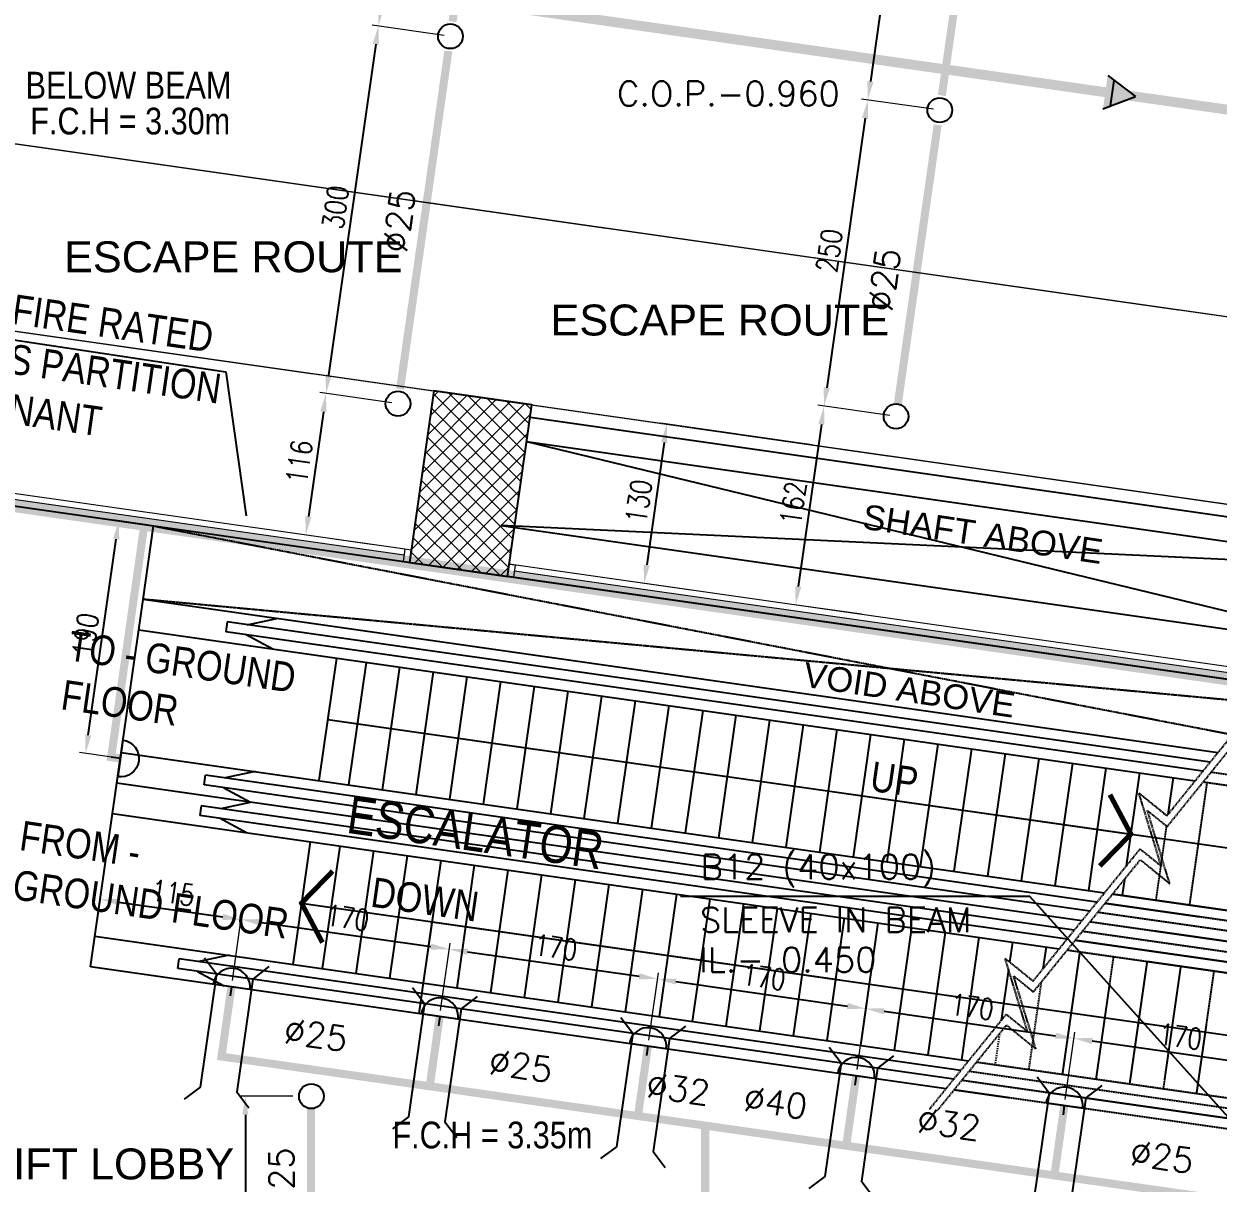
# Model space of a CAD drawing. Header units: inches. Extents: x 1355305 to 1448369, y 326920 to 386626.
# Drawn here: x 1376514 to 1386167, y 356583 to 365953 of the extents above; entities that cross this region are included whole.
import ezdxf
from ezdxf.enums import TextEntityAlignment as Align

# ---------------------------------------------------------------- set-up
doc = ezdxf.new("R2010")
doc.units = ezdxf.units.IN
doc.header["$MEASUREMENT"] = 0
for name, pattern in [('DASHED', [19.05, 12.7, -6.35]), ('DASHED2', [9.525, 6.35, -3.175]), ('HIDDEN', [9.525, 6.35, -3.175]), ('PHANTOM21', [1.25, 0.625, -0.125, 0.125, -0.125, 0.125, -0.125])]:
    doc.linetypes.add(name, pattern=pattern)
for name, color, linetype, lineweight in [('A-DOOR', 10, 'Continuous', 15), ('A-GLASS', 4, 'Continuous', 5), ('A-HATCH CONCRETE', 254, 'Continuous', 5), ('A-LEASING LINE', 7, 'DASHED2', 9), ('escape route', 8, 'HIDDEN', 15)]:
    doc.layers.add(name, color=color, linetype=linetype, lineweight=lineweight)
for name, color, linetype in [('A-TEXT', 3, 'Continuous'), ('DIM2', 222, 'Continuous'), ('DR ARROW', 6, 'Continuous'), ('FFNEW', 252, 'Continuous'), ('FIRE MAIN PIPE', 7, 'Continuous'), ('FP-PIPE', 4, 'Continuous'), ('P-FIRE-HOSE', 8, 'PHANTOM21'), ('P-FIRE-SPR', 6, 'Continuous'), ('P-FIRE-TXT', 181, 'Continuous'), ('S-COL', 210, 'Continuous'), ('SHAFT', 7, 'Continuous'), ('SLEEVE', 2, 'Continuous'), ('SPR..', 3, 'Continuous'), ('stair', 1, 'Continuous'), ('STEEL', 5, 'Continuous'), ('TAXT', 3, 'Continuous'), ('TEXT', 181, 'Continuous')]:
    doc.layers.add(name, color=color, linetype=linetype)
doc.styles.add('ARIAL', font='ARIALN.TTF')
doc.styles.add('MECH', font='romans.shx')
doc.styles.add('ROMANS', font='romans__.ttf', dxfattribs={"width": 0.8})
doc.styles.add('style1', font='arial.ttf')
doc.dimstyles.new('GRAND CINEMA', dxfattribs={"dimtxt": 180, "dimasz": 150, "dimexe": 0.18, "dimexo": 0.06, "dimgap": 100, "dimtad": 1, "dimdec": 0, "dimlfac": 0.1, "dimzin": 1, "dimdsep": 46, "dimtxsty": 'MECH', "dimcen": 0.09, "dimdle": 0.2, "dimclrd": 222, "dimclre": 222, "dimclrt": 3, "dimadec": 0, "dimazin": 0, "dimtfac": 1, "dimtdec": 0, "dimtix": 1, "dimtmove": 2, "dimatfit": 3, "dimfxl": 1, "dimtolj": 1, "dimtzin": 0, "dimlwd": -1, "dimarcsym": 0})

# ---------------------------------------------------------------- blocks, each defined once
blk = doc.blocks.new('SEDRGFE')
at = {"layer": 'A-HATCH CONCRETE'}
h = blk.add_hatch(dxfattribs=at)
h.set_pattern_fill('ANSI37', color=250, scale=750)
h.set_pattern_definition([(45, (1341716.94, 266100.535), (-66.29126, 66.29126), []), (135, (1341716.94, 266100.535), (-66.29126, -66.29126), [])])
h.paths.add_polyline_path([(1359369.5, 696628.7), (1360161.5, 696515.6), (1360359.3, 697901.6), (1359567.3, 698014.6)])
at = {"color": 250, "linetype": 'Continuous', "ltscale": 100}
blk.add_lwpolyline([(1389809.8, 674587.6), (1389809.8, 680290.5), (1389609.8, 680287.6), (1388060.2, 680287.6), (1388060.2, 686287.6), (1384199.6, 686287.6), (1384199.6, 693088.7), (1385203, 692941.6), (1385236.3, 693138.9), (1385780.3, 696950.3), (1386823.1, 704255.8), (1386865.5, 704552.8), (1351200.3, 709613.1), (1350433.7, 697904.1), (1372210.6, 694796), (1372208.8, 688237.4), (1371310.5, 688237.4), (1371310.5, 688037.6), (1371310.5, 684787.6), (1363260.4, 684787.6), (1363260.4, 684587.6), (1363260.4, 674587.6), (1389809.8, 674587.6)], dxfattribs=at)
at = {"layer": 'A-GLASS', "color": 250}
for p, q in [((1359334.1, 696734.7), (1352334.8, 697733.6)), ((1359320, 696635.8), (1352320.7, 697634.7)), ((1359327.1, 696685.4), (1352377.3, 697677.2)), ((1367303.6, 695597.2), (1360175.6, 696614.6)), ((1367296.6, 695547.9), (1360218.1, 696558)), ((1367289.5, 695498.3), (1360161.5, 696515.7))]:
    blk.add_line(p, q, dxfattribs=at)
for points in [[(1359334.1, 696734.7), (1359320, 696635.7), (1359369.5, 696628.6), (1359383.6, 696727.6)], [(1360225.1, 696607.5), (1360211, 696508.5), (1360161.5, 696515.6), (1360175.6, 696614.6)]]:
    blk.add_lwpolyline(points, close=True, dxfattribs=at)
at = {"layer": 'escape route', "color": 250, "ltscale": 0.5}
for p, q in [((1351543.1, 700675), (1385419.8, 695840)), ((1352815.9, 698978.1), (1381474.6, 694887.8))]:
    blk.add_line(p, q, dxfattribs=at)
at = {"layer": 'S-COL', "color": 250}
blk.add_lwpolyline([(1359369.5, 696628.7), (1360161.5, 696515.6), (1360359.3, 697901.6), (1359567.3, 698014.6)], close=True, dxfattribs=at)
at = {"layer": 'SHAFT', "color": 250, "ltscale": 0.5}
for p, q in [((1360316.9, 697604.5), (1367432.6, 695881.8)), ((1367493.2, 696580.3), (1360110.2, 696926.9))]:
    blk.add_line(p, q, dxfattribs=at)
for points in [[(1360345.2, 697802.5), (1367521.5, 696778.3)], [(1360316.9, 697604.5), (1367493.2, 696580.3)], [(1360110.2, 696926.9), (1367436, 695881.4)]]:
    blk.add_lwpolyline(points, dxfattribs=at)
at = {"layer": 'TAXT', "color": 250, "ltscale": 100}
for p, q in [((1355383.3, 698547.5), (1357887.3, 698169.1)), ((1357887.3, 698169.1), (1358050.2, 697003.5)), ((1357887.3, 698169.1), (1358050.2, 697003.5))]:
    blk.add_line(p, q, dxfattribs=at)
at = {"layer": 'TAXT', "color": 250, "ltscale": 100, "style": 'style1'}
blk.add_text('SHAFT ABOVE', height=200, rotation=351.54031, dxfattribs=at).set_placement((1363022, 696902.4))
at = {"layer": 'TAXT', "color": 250, "ltscale": 100, "insert": (1355485.5, 698897.3), "char_height": 240, "width": 2569.664, "attachment_point": 1, "rotation": 351.74834, "style": 'ARIAL'}
blk.add_mtext('1/2hr FIRE RATED GLASS PARTITION\\PBY TENANT', dxfattribs=at)
at = {"layer": 'TEXT', "color": 250, "ltscale": 0.5, "style": 'style1'}
for p in [(1356578.4, 698973.5), (1360510.9, 698462.4)]:
    blk.add_text('ESCAPE ROUTE', height=250, dxfattribs=at).set_placement(p)
blk = doc.blocks.new('SWGDCSTHYTD')
at = {"layer": 'A-HATCH CONCRETE'}
h = blk.add_hatch(dxfattribs=at)
h.set_pattern_fill('ANSI37', color=254, scale=750)
h.set_pattern_definition([(45, (1361977.67, -12529.21), (-66.29126, 66.29126), []), (135, (1361977.67, -12529.21), (-66.29126, -66.29126), [])])
h.paths.add_polyline_path([(1380422.2, 417886), (1379630.3, 417999), (1379630.3, 417998.9), (1380422.2, 417885.9)])
at = {"color": 254, "linetype": 'Continuous', "ltscale": 100}
blk.add_lwpolyline([(1410070.6, 395957.8), (1410070.6, 401660.7), (1409870.6, 401657.8), (1408321, 401657.8), (1408321, 407657.8), (1404460.3, 407657.8), (1404460.3, 414459), (1405463.7, 414311.9), (1405497, 414509.2), (1406041, 418320.5), (1407083.9, 425626.1), (1407126.2, 425923.1), (1371461, 430983.4), (1370694.5, 419274.3), (1392471.3, 416166.3), (1392469.5, 409607.7), (1391571.2, 409607.7), (1391571.2, 409407.8), (1391571.2, 406157.8), (1383521.2, 406157.8), (1383521.2, 405957.8), (1383521.2, 395957.8), (1410070.6, 395957.8)], dxfattribs=at)
at = {"layer": 'A-GLASS', "color": 254}
for p, q in [((1379580.8, 418006), (1372581.4, 419004.9)), ((1387550.2, 416868.6), (1380422.2, 417885.9))]:
    blk.add_line(p, q, dxfattribs=at)
for points in [[(1379580.8, 418006), (1379580.7, 418005.9), (1379630.2, 417998.9), (1379630.3, 417999)], [(1380471.7, 417878.9), (1380471.7, 417878.8), (1380422.2, 417885.8), (1380422.2, 417886)]]:
    blk.add_lwpolyline(points, dxfattribs=at)
at = {"layer": 'S-COL', "color": 254, "linetype": 'ByBlock'}
blk.add_lwpolyline([(1379630.3, 417999), (1379630.3, 417998.9), (1380422.2, 417885.9), (1380422.2, 417886)], dxfattribs=at)
at = {"layer": 'SHAFT', "color": 254, "linetype": 'HIDDEN', "ltscale": 0.5}
for p, q in [((1377562.3, 418293.7), (1389505.6, 415983.3)), ((1389590.2, 416575.9), (1377477.5, 417700))]:
    blk.add_line(p, q, dxfattribs=at)
at = {"layer": 'stair', "color": 254}
for p, q in [((1378970.3, 416729.3), (1385461.9, 415802.8)), ((1380024.7, 416578.9), (1387650, 415490.5)), ((1378758.4, 415244.4), (1383108.2, 414623.6)), ((1379812.7, 415093.9), (1387438, 414005.6))]:
    blk.add_line(p, q, dxfattribs=at)
at = {"layer": 'stair', "color": 254, "linetype": 'HIDDEN'}
for points in [[(1383834.4, 413578.6), (1384455.1, 414345.8), (1384625.9, 414207.6), (1384445.5, 414798), (1384672.4, 414614.4), (1385536.6, 415682.5), (1385707.4, 415544.3), (1385527, 416134.7), (1385753.9, 415951.1), (1386269, 416587.8)], [(1383897.9, 413567.1), (1384457, 414258.2), (1384694.4, 414066.1), (1384514, 414656.5), (1384674.3, 414526.7), (1385538.5, 415594.9), (1385775.8, 415402.8), (1385595.4, 415993.2), (1385755.8, 415863.5), (1386335.9, 416580.5)]]:
    blk.add_lwpolyline(points, dxfattribs=at)
at = {"layer": 'stair', "color": 254, "const_width": 40}
for points in [[(1385210.3, 415544.4), (1385461.9, 415802.8), (1385292.7, 416121.3)], [(1378927.6, 414926), (1378758.4, 415244.4), (1379009.9, 415502.8)]]:
    blk.add_lwpolyline(points, dxfattribs=at)
at = {"layer": 'STEEL', "color": 254}
for p, q in [((1377477.5, 417700), (1377562.3, 418294)), ((1377477.5, 417700), (1377562.3, 418294)), ((1377442.2, 417452.5), (1385982.5, 416233.6)), ((1377300.9, 416462.6), (1385249.8, 415328)), ((1377230.3, 415967.6), (1384883.5, 414875.3)), ((1379812.7, 415093.9), (1379706.8, 414351.4)), ((1377089, 414977.6), (1384150.8, 413969.7))]:
    blk.add_line(p, q, dxfattribs=at)
at = {"layer": 'STEEL', "color": 254, "ltscale": 0.5}
for p, q in [((1377265.6, 416215.1), (1377477.5, 417700)), ((1386165.6, 416460), (1377477.5, 417700)), ((1378158.5, 417517), (1378147.2, 417437.8)), ((1386103.4, 416383), (1378158.5, 417517)), ((1378318, 417495), (1378557.8, 417545.8)), ((1386044.7, 416310.6), (1378147.2, 417437.8)), ((1378525.9, 417297.9), (1378306.6, 417415)), ((1379041, 417224.3), (1378899.7, 416234.4)), ((1379279.7, 417190.3), (1379138.4, 416200.3)), ((1379551.6, 417151.5), (1379410.3, 416161.5)), ((1379823.5, 417112.7), (1379682.2, 416122.7)), ((1380095.3, 417073.9), (1379954, 416083.9)), ((1380367.2, 417035.1), (1380225.9, 416045.1)), ((1380639, 416996.3), (1380497.7, 416006.3)), ((1380910.9, 416957.4), (1380769.6, 415967.5)), ((1381182.8, 416918.6), (1381041.5, 415928.7)), ((1381454.6, 416879.8), (1381313.3, 415889.9)), ((1381726.5, 416841), (1381585.2, 415851.1)), ((1382001.4, 416801.8), (1381860.1, 415811.8)), ((1382270.2, 416763.4), (1382128.9, 415773.5)), ((1382542.1, 416724.6), (1382400.8, 415734.7)), ((1382813.9, 416685.8), (1382672.6, 415695.9)), ((1383085.8, 416647), (1382944.5, 415657.1)), ((1383357.6, 416608.2), (1383216.3, 415618.3)), ((1383629.5, 416569.4), (1383488.2, 415579.5)), ((1383901.4, 416530.6), (1383760.1, 415540.7)), ((1384173.2, 416491.8), (1384031.9, 415501.9)), ((1384445.1, 416453), (1384303.8, 415463.1)), ((1384716.9, 416414.2), (1384575.6, 415424.3)), ((1384988.8, 416375.4), (1384847.5, 415385.5)), ((1385260.7, 416336.6), (1385119.4, 415346.7)), ((1377970.6, 416200.3), (1377981.9, 416279.5)), ((1385187.5, 415251.1), (1377981.9, 416279.5)), ((1378384.6, 416307.9), (1378141.2, 416256.8)), ((1385532.5, 416297.8), (1385425, 415544.6)), ((1385804.4, 416259), (1385761.8, 415960.9)), ((1377053.6, 414730.1), (1377265.6, 416215.1)), ((1385066.6, 415101.6), (1377265.6, 416215.1)), ((1385066.6, 415101.6), (1377265.6, 416215.1)), ((1385128.9, 415178.6), (1377970.6, 416200.3)), ((1378129.8, 416176.7), (1378345.9, 416060.9)), ((1378106, 416010.1), (1378345.9, 416060.9)), ((1377946.5, 416032), (1377935.2, 415952.8)), ((1384945.8, 414952.2), (1377935.2, 415952.8)), ((1385004.4, 415024.7), (1377946.5, 416032)), ((1378313.9, 415812.9), (1378094.6, 415930.1)), ((1378829.1, 415739.4), (1378687.8, 414749.4)), ((1379067.8, 415705.3), (1378926.5, 414715.3)), ((1379339.7, 415666.5), (1379198.4, 414676.5)), ((1379611.5, 415627.7), (1379470.2, 414637.7)), ((1379883.4, 415588.9), (1379742.1, 414598.9)), ((1380155.2, 415550.1), (1380013.9, 414560.1)), ((1380427.1, 415511.3), (1380285.8, 414521.3)), ((1380699, 415472.5), (1380557.7, 414482.5)), ((1380970.8, 415433.7), (1380829.5, 414443.7)), ((1381242.7, 415394.9), (1381101.4, 414404.9)), ((1385409.4, 415435.4), (1385391.2, 415307.9)), ((1381514.5, 415356.1), (1381373.2, 414366.1)), ((1381789.4, 415316.9), (1381648.1, 414326.9)), ((1382058.3, 415278.5), (1381917, 414288.5)), ((1382330.1, 415239.7), (1382188.8, 414249.7)), ((1382602, 415200.9), (1382460.7, 414210.9)), ((1382873.8, 415162.1), (1382732.5, 414172.1)), ((1383145.7, 415123.3), (1383004.4, 414133.3)), ((1383417.6, 415084.5), (1383276.3, 414094.5)), ((1383689.4, 415045.7), (1383548.1, 414055.7)), ((1383961.3, 415006.9), (1383820, 414016.9)), ((1384233.1, 414968.1), (1384091.8, 413978.1)), ((1384505, 414929.3), (1384482, 414768.4)), ((1384776.9, 414890.5), (1384751.4, 414712)), ((1377758.6, 414715.4), (1377769.9, 414794.5)), ((1384088.6, 413892.7), (1377769.9, 414794.5)), ((1378172.6, 414822.9), (1377929.3, 414771.8)), ((1383967.7, 413743.3), (1377053.6, 414730.1)), ((1384029.9, 413820.3), (1377758.6, 414715.4)), ((1377917.9, 414691.8), (1378133.9, 414575.9)), ((1384473.3, 414707.1), (1384414.6, 414295.7))]:
    blk.add_line(p, q, dxfattribs=at)
at = {"layer": 'STEEL', "color": 254, "linetype": 'HIDDEN', "ltscale": 0.5}
for p, q in [((1389408.6, 415830.5), (1386110, 416301.3)), ((1386076.2, 416220.2), (1385934.9, 415230.3)), ((1386047.7, 416224.3), (1389470.3, 415735.8)), ((1385748.7, 415869.2), (1385663.1, 415269.1)), ((1385315.1, 415318.7), (1389329, 414745.8)), ((1389231.9, 414593), (1385194.2, 415169.3)), ((1389243.2, 414672.2), (1385252.8, 415241.8)), ((1389293.7, 414498.3), (1385131.9, 415092.3)), ((1389293.7, 414498.3), (1385131.9, 415092.3)), ((1389207.9, 414424.7), (1385069.6, 415015.4)), ((1389196.6, 414345.5), (1385011, 414942.9)), ((1385048.7, 414851.7), (1384907.4, 413861.7)), ((1384948.7, 414865.9), (1389258.4, 414250.9)), ((1385320.6, 414812.9), (1385179.3, 413822.9)), ((1385592.4, 414774.1), (1385451.1, 413784.1)), ((1385864.3, 414735.3), (1385723, 413745.3)), ((1386132.9, 414696.9), (1385991.6, 413707)), ((1384216.1, 413960.4), (1389117.1, 413260.9)), ((1389031.3, 413187.3), (1384153.8, 413883.4)), ((1389081.7, 413013.4), (1384032.9, 413734)), ((1389020, 413108.1), (1384095.2, 413811))]:
    blk.add_line(p, q, dxfattribs=at)
at = {"layer": 'STEEL', "color": 254, "linetype": 'DASHED'}
for p, q in [((1385879, 415258.7), (1385879, 415258.4)), ((1384399, 414186.4), (1384363.7, 413939.3))]:
    blk.add_line(p, q, dxfattribs=at)
at = {"layer": 'STEEL', "color": 254, "linetype": 'DASHED', "ltscale": 0.5}
for p, q in [((1384735.8, 414602.7), (1384635.6, 413900.5)), ((1385667.1, 413773.8), (1385667, 413773.5))]:
    blk.add_line(p, q, dxfattribs=at)
at = {"layer": 'A-TEXT', "color": 254, "insert": (1379157.1, 416111.4), "char_height": 300, "width": 2832.222, "attachment_point": 1, "rotation": 351.74834, "style": 'ARIAL'}
blk.add_mtext('ESCALATOR ', dxfattribs=at)
at = {"layer": 'TAXT', "color": 254, "ltscale": 100}
for s, height, rotation, style, p in [('VOID ABOVE', 200, 351.54031, 'style1', (1382803.9, 416996.1)), ('UP', 240, 351.87728, 'ARIAL', (1383344.6, 416153.9)), ('DOWN', 240, 351.87728, 'ARIAL', (1379308.7, 415217.3))]:
    blk.add_text(s, height=height, rotation=rotation, dxfattribs=dict(at, style=style)).set_placement(p)
at = {"layer": 'TAXT', "color": 254, "ltscale": 100, "char_height": 240, "width": 2265.778, "attachment_point": 1, "rotation": 351.74834, "style": 'ARIAL'}
for s, insert in [('TO - GROUND FLOOR', (1376896.9, 417446.4)), ('FROM - GROUND FLOOR', (1376504.3, 415911.9))]:
    blk.add_mtext(s, dxfattribs=dict(at, insert=insert))
at = {"layer": 'TEXT', "color": 254, "ltscale": 0.5, "style": 'style1'}
blk.add_text('LIFT LOBBY', height=250, dxfattribs=at).set_placement((1376233.6, 413011.2))
blk = doc.blocks.new('PENDENT SPR')
at = {"layer": 'P-FIRE-SPR'}
blk.add_circle((0, 0), 0.1, dxfattribs=at)
blk = doc.blocks.new('SIDEWALL')
at = {"layer": 'P-FIRE-SPR', "color": 252}
for p, q in [((0.15, 0), (-0.15, 0)), ((0, 0), (0, -0.075))]:
    blk.add_line(p, q, dxfattribs=at)
blk.add_arc((0, 0), 0.15, 0, 180, dxfattribs=at)
blk = doc.blocks.new('ARR')
at = {"layer": 'DR ARROW'}
h = blk.add_hatch(color=12, dxfattribs=at)
h.paths.add_polyline_path([(14.4, 0), (-54.3, 37.8), (-54.3, -37.8)])
h.paths.add_polyline_path([(-54.3, 10.2), (-93.3, 10.2), (-93.3, -10.2), (-54.3, -10.2)])
for p, q in [((-54.3, 37.8), (14.4, 0)), ((-38.5, -29), (-38.5, 29)), ((-54.3, -37.8), (14.4, 0)), ((14.4, 0), (14.4, 0))]:
    blk.add_line(p, q, dxfattribs=at)
blk = doc.blocks.new('*D1149')
at = {"layer": 'Defpoints', "color": 0, "transparency": 16777216}
for p in [(7127.9, -5101.7), (6122.3, -7988.2), (6704.1, -8071.2)]:
    blk.add_point(p, dxfattribs=at)
at = {"layer": 'DIM2', "color": 222, "lineweight": -2, "transparency": 16777216}
for p, q in [((7078.4, -5094.7), (6496.6, -5011.6)), ((6654.6, -8064.2), (6072.8, -7981.1))]:
    blk.add_line(p, q, dxfattribs=at)
at = {"layer": 'DIM2', "color": 222, "transparency": 16777216}
blk.add_line((6524.9, -5167.2), (6143.5, -7839.7), dxfattribs=at)
for points in [[(6500.2, -5163.6), (6549.7, -5170.7), (6546.1, -5018.7)], [(6118.8, -7836.2), (6168.3, -7843.2), (6122.3, -7988.2)]]:
    blk.add_solid(points, dxfattribs=at)
at = {"layer": 'DIM2', "color": 3, "transparency": 16777216, "insert": (6146.1, -5969.4), "char_height": 170, "attachment_point": 5, "rotation": 81.87733, "style": 'ROMANS'}
blk.add_mtext('\\A1;300', dxfattribs=at)
blk = doc.blocks.new('*D1150')
at = {"layer": 'Defpoints', "color": 0, "transparency": 16777216}
for p in [(6704.1, -8071.2), (5698.2, -10958.3), (6280.2, -11041.3)]:
    blk.add_point(p, dxfattribs=at)
at = {"layer": 'DIM2', "color": 222, "lineweight": -2, "transparency": 16777216}
for p, q in [((6654.6, -8064.2), (6072.6, -7981.1)), ((6230.7, -11034.3), (5648.7, -10951.2))]:
    blk.add_line(p, q, dxfattribs=at)
at = {"layer": 'DIM2', "color": 222, "transparency": 16777216}
blk.add_line((6100.9, -8136.7), (5719.4, -10809.8), dxfattribs=at)
for points in [[(6076.2, -8133.1), (6125.7, -8140.2), (6122.1, -7988.2)], [(5694.7, -10806.2), (5744.2, -10813.3), (5698.2, -10958.3)]]:
    blk.add_solid(points, dxfattribs=at)
at = {"layer": 'DIM2', "color": 3, "transparency": 16777216, "insert": (5775.8, -9454), "char_height": 170, "attachment_point": 5, "rotation": 81.87733, "style": 'ROMANS'}
blk.add_mtext('\\A1;300', dxfattribs=at)
blk = doc.blocks.new('*D1151')
at = {"layer": 'Defpoints', "color": 0, "transparency": 16777216}
for p in [(6280.2, -11041.3), (5534.7, -12102.7), (6116.9, -12185.8)]:
    blk.add_point(p, dxfattribs=at)
at = {"layer": 'DIM2', "color": 222, "lineweight": -2, "transparency": 16777216}
for p, q in [((6230.7, -11034.3), (5648.6, -10951.2)), ((6067.4, -12178.7), (5485.2, -12095.6))]:
    blk.add_line(p, q, dxfattribs=at)
at = {"layer": 'DIM2', "color": 222, "transparency": 16777216}
blk.add_line((5676.9, -11106.7), (5555.9, -11954.2), dxfattribs=at)
for points in [[(5652.1, -11103.2), (5701.6, -11110.3), (5698.1, -10958.2)], [(5531.2, -11950.7), (5580.7, -11957.7), (5534.7, -12102.7)]]:
    blk.add_solid(points, dxfattribs=at)
at = {"layer": 'DIM2', "color": 3, "transparency": 16777216, "insert": (5482, -11511.3), "char_height": 170, "attachment_point": 5, "rotation": 81.87733, "style": 'ROMANS'}
blk.add_mtext('\\A1;116', dxfattribs=at)
blk = doc.blocks.new('*D1154')
at = {"layer": 'Defpoints', "color": 0, "transparency": 16777216}
for p in [(11083.1, -5699.1), (10077.4, -8585.8), (10659.2, -8668.9)]:
    blk.add_point(p, dxfattribs=at)
at = {"layer": 'DIM2', "color": 222, "lineweight": -2, "transparency": 16777216}
for p, q in [((11033.6, -5692), (10451.8, -5609)), ((10609.7, -8661.8), (10027.9, -8578.8))]:
    blk.add_line(p, q, dxfattribs=at)
at = {"layer": 'DIM2', "color": 222, "transparency": 16777216}
blk.add_line((10480.1, -5764.5), (10098.6, -8437.4), dxfattribs=at)
for points in [[(10455.3, -5761), (10504.8, -5768.1), (10501.3, -5616)], [(10073.9, -8433.8), (10123.4, -8440.9), (10077.4, -8585.8)]]:
    blk.add_solid(points, dxfattribs=at)
at = {"layer": 'DIM2', "color": 3, "transparency": 16777216, "insert": (10101.3, -6540.6), "char_height": 170, "attachment_point": 5, "rotation": 81.87733, "style": 'ROMANS'}
blk.add_mtext('\\A1;300', dxfattribs=at)
blk = doc.blocks.new('*D1155')
at = {"layer": 'Defpoints', "color": 0, "transparency": 16777216}
for p in [(10659.2, -8668.9), (9724, -11060.6), (10306, -11143.7)]:
    blk.add_point(p, dxfattribs=at)
at = {"layer": 'DIM2', "color": 222, "lineweight": -2, "transparency": 16777216}
for p, q in [((10609.7, -8661.8), (10027.7, -8578.8)), ((10256.5, -11136.6), (9674.5, -11053.6))]:
    blk.add_line(p, q, dxfattribs=at)
at = {"layer": 'DIM2', "color": 222, "transparency": 16777216}
blk.add_line((10056, -8734.3), (9745.2, -10912.1), dxfattribs=at)
for points in [[(10031.3, -8730.8), (10080.8, -8737.8), (10077.2, -8585.8)], [(9720.5, -10908.6), (9770, -10915.7), (9724, -11060.6)]]:
    blk.add_solid(points, dxfattribs=at)
at = {"layer": 'DIM2', "color": 3, "transparency": 16777216, "insert": (9766.2, -9804), "char_height": 170, "attachment_point": 5, "rotation": 81.87733, "style": 'ROMANS'}
blk.add_mtext('\\A1;250', dxfattribs=at)
blk = doc.blocks.new('*D1156')
at = {"layer": 'Defpoints', "color": 0, "transparency": 16777216}
for p in [(10306, -11143.7), (9494.4, -12667.9), (10076.6, -12750.9)]:
    blk.add_point(p, dxfattribs=at)
at = {"layer": 'DIM2', "color": 222, "lineweight": -2, "transparency": 16777216}
for p, q in [((10256.5, -11136.6), (9674.3, -11053.6)), ((10027.1, -12743.9), (9445, -12660.8))]:
    blk.add_line(p, q, dxfattribs=at)
at = {"layer": 'DIM2', "color": 222, "transparency": 16777216}
blk.add_line((9702.6, -11209.1), (9515.6, -12519.4), dxfattribs=at)
for points in [[(9677.9, -11205.6), (9727.4, -11212.6), (9723.8, -11060.6)], [(9490.9, -12515.8), (9540.4, -12522.9), (9494.4, -12667.9)]]:
    blk.add_solid(points, dxfattribs=at)
at = {"layer": 'DIM2', "color": 3, "transparency": 16777216, "insert": (9474.7, -11845), "char_height": 170, "attachment_point": 5, "rotation": 81.87733, "style": 'ROMANS'}
blk.add_mtext('\\A1;162', dxfattribs=at)
blk = doc.blocks.new('*D1175')
at = {"layer": 'Defpoints', "color": 0, "transparency": 16777216}
for p in [(9678, -11380.9), (8269.4, -12493.2), (9494.4, -12667.9)]:
    blk.add_point(p, dxfattribs=at)
at = {"layer": 'DIM2', "color": 222, "lineweight": -2, "transparency": 16777216}
for p, q in [((9628.5, -11373.8), (8403.4, -11199.1)), ((9444.9, -12660.8), (8219.9, -12486.1))]:
    blk.add_line(p, q, dxfattribs=at)
at = {"layer": 'DIM2', "color": 222, "transparency": 16777216}
blk.add_line((8431.7, -11354.7), (8290.6, -12344.7), dxfattribs=at)
for points in [[(8407, -11351.2), (8456.5, -11358.2), (8452.9, -11206.2)], [(8265.8, -12341.2), (8315.3, -12348.2), (8269.4, -12493.2)]]:
    blk.add_solid(points, dxfattribs=at)
at = {"layer": 'DIM2', "color": 3, "transparency": 16777216, "insert": (8226.7, -11830.5), "char_height": 170, "attachment_point": 5, "rotation": 81.88526, "style": 'ROMANS'}
blk.add_mtext('\\A1;130', dxfattribs=at)
blk = doc.blocks.new('*D1214')
at = {"layer": 'Defpoints', "color": 0, "transparency": 16777216}
for p in [(5011.9, -15210.8), (3795.8, -15592), (4934.3, -15754.5)]:
    blk.add_point(p, dxfattribs=at)
at = {"layer": 'DIM2', "color": 252, "lineweight": -2, "transparency": 16777216}
for p, q in [((3802.8, -15542.5), (3880.4, -14998.8)), ((4941.3, -15705), (5018.9, -15161.3))]:
    blk.add_line(p, q, dxfattribs=at)
at = {"layer": 'DIM2', "color": 252, "transparency": 16777216}
blk.add_line((4021.9, -15069.5), (4863.4, -15189.6), dxfattribs=at)
for points in [[(4025.4, -15044.7), (4018.3, -15094.2), (3873.4, -15048.3)], [(4866.9, -15164.8), (4859.8, -15214.3), (5011.9, -15210.8)]]:
    blk.add_solid(points, dxfattribs=at)
at = {"layer": 'DIM2', "color": 252, "transparency": 16777216, "insert": (4461.8, -14995.1), "char_height": 170, "attachment_point": 5, "rotation": 351.87732, "style": 'ROMANS'}
blk.add_mtext('\\A1;115', dxfattribs=at)
blk = doc.blocks.new('*D1215')
at = {"layer": 'Defpoints', "color": 0, "transparency": 16777216}
for p in [(6694.8, -15451), (4934.3, -15754.5), (6617.2, -15994.7)]:
    blk.add_point(p, dxfattribs=at)
at = {"layer": 'DIM2', "color": 252, "lineweight": -2, "transparency": 16777216}
for p, q in [((4941.3, -15705), (5018.9, -15161.3)), ((6624.3, -15945.2), (6701.9, -15401.5))]:
    blk.add_line(p, q, dxfattribs=at)
at = {"layer": 'DIM2', "color": 252, "transparency": 16777216}
blk.add_line((5160.3, -15232), (6546.3, -15429.8), dxfattribs=at)
for points in [[(5163.9, -15207.2), (5156.8, -15256.7), (5011.9, -15210.8)], [(6549.8, -15405), (6542.8, -15454.5), (6694.8, -15451)]]:
    blk.add_solid(points, dxfattribs=at)
at = {"layer": 'DIM2', "color": 252, "transparency": 16777216, "insert": (5872.5, -15196.5), "char_height": 170, "attachment_point": 5, "rotation": 351.87728, "style": 'ROMANS'}
blk.add_mtext('\\A1;170', dxfattribs=at)
blk = doc.blocks.new('*D1216')
at = {"layer": 'Defpoints', "color": 0, "transparency": 16777216}
for p in [(8377.7, -15691.2), (6617.2, -15994.7), (8300.1, -16234.9)]:
    blk.add_point(p, dxfattribs=at)
at = {"layer": 'DIM2', "color": 252, "lineweight": -2, "transparency": 16777216}
for p, q in [((6624.3, -15945.2), (6701.9, -15401.5)), ((8307.2, -16185.4), (8384.8, -15641.7))]:
    blk.add_line(p, q, dxfattribs=at)
at = {"layer": 'DIM2', "color": 252, "transparency": 16777216}
blk.add_line((6843.3, -15472.2), (8229.2, -15670), dxfattribs=at)
for points in [[(6846.8, -15447.4), (6839.8, -15496.9), (6694.8, -15451)], [(8232.8, -15645.2), (8225.7, -15694.7), (8377.7, -15691.2)]]:
    blk.add_solid(points, dxfattribs=at)
at = {"layer": 'DIM2', "color": 252, "transparency": 16777216, "insert": (7555.5, -15436.7), "char_height": 170, "attachment_point": 5, "rotation": 351.87728, "style": 'ROMANS'}
blk.add_mtext('\\A1;170', dxfattribs=at)
blk = doc.blocks.new('*D1217')
at = {"layer": 'Defpoints', "color": 0, "transparency": 16777216}
for p in [(10060.7, -15931.4), (8300.1, -16234.9), (9983.4, -16473.1)]:
    blk.add_point(p, dxfattribs=at)
at = {"layer": 'DIM2', "color": 252, "lineweight": -2, "transparency": 16777216}
for p, q in [((8307.2, -16185.4), (8384.8, -15641.7)), ((9990.4, -16423.6), (10067.8, -15881.9))]:
    blk.add_line(p, q, dxfattribs=at)
at = {"layer": 'DIM2', "color": 252, "transparency": 16777216}
blk.add_line((8526.2, -15712.4), (9912.2, -15910.2), dxfattribs=at)
for points in [[(8529.8, -15687.6), (8522.7, -15737.1), (8377.7, -15691.2)], [(9915.7, -15885.4), (9908.7, -15934.9), (10060.7, -15931.4)]]:
    blk.add_solid(points, dxfattribs=at)
at = {"layer": 'DIM2', "color": 252, "transparency": 16777216, "insert": (9238.4, -15676.9), "char_height": 170, "attachment_point": 5, "rotation": 351.87728, "style": 'ROMANS'}
blk.add_mtext('\\A1;170', dxfattribs=at)
blk = doc.blocks.new('*D1218')
at = {"layer": 'Defpoints', "color": 0, "transparency": 16777216}
for p in [(11743.6, -16171.6), (9983.4, -16473.1), (11666, -16715.3)]:
    blk.add_point(p, dxfattribs=at)
at = {"layer": 'DIM2', "color": 252, "lineweight": -2, "transparency": 16777216}
for p, q in [((9990.4, -16423.6), (10067.8, -15881.9)), ((11673.1, -16665.8), (11750.7, -16122.1))]:
    blk.add_line(p, q, dxfattribs=at)
at = {"layer": 'DIM2', "color": 252, "transparency": 16777216}
blk.add_line((10209.2, -15952.6), (11595.1, -16150.4), dxfattribs=at)
for points in [[(10212.7, -15927.8), (10205.6, -15977.3), (10060.7, -15931.4)], [(11598.7, -16125.6), (11591.6, -16175.1), (11743.6, -16171.6)]]:
    blk.add_solid(points, dxfattribs=at)
at = {"layer": 'DIM2', "color": 252, "transparency": 16777216, "insert": (10921.3, -15917.1), "char_height": 170, "attachment_point": 5, "rotation": 351.87728, "style": 'ROMANS'}
blk.add_mtext('\\A1;170', dxfattribs=at)
blk = doc.blocks.new('*D1219')
at = {"layer": 'Defpoints', "color": 0, "transparency": 16777216}
for p in [(13426.6, -16411.8), (11666, -16715.3), (13349, -16955.5)]:
    blk.add_point(p, dxfattribs=at)
at = {"layer": 'DIM2', "color": 252, "lineweight": -2, "transparency": 16777216}
for p, q in [((11673.1, -16665.8), (11750.7, -16122.1)), ((13356, -16906), (13433.6, -16362.3))]:
    blk.add_line(p, q, dxfattribs=at)
at = {"layer": 'DIM2', "color": 252, "transparency": 16777216}
blk.add_line((11892.1, -16192.8), (13278.1, -16390.6), dxfattribs=at)
for points in [[(11895.7, -16168), (11888.6, -16217.5), (11743.6, -16171.6)], [(13281.6, -16365.8), (13274.6, -16415.3), (13426.6, -16411.8)]]:
    blk.add_solid(points, dxfattribs=at)
at = {"layer": 'DIM2', "color": 252, "transparency": 16777216, "insert": (12604.3, -16157.3), "char_height": 170, "attachment_point": 5, "rotation": 351.87728, "style": 'ROMANS'}
blk.add_mtext('\\A1;170', dxfattribs=at)
blk = doc.blocks.new('*D1230')
at = {"layer": 'Defpoints', "color": 0, "transparency": 16777216}
for p in [(4023.6, -11988), (4304.4, -12028.1), (4036, -13909.1)]:
    blk.add_point(p, dxfattribs=at)
at = {"layer": 'DIM2', "color": 252, "lineweight": -2, "transparency": 16777216}
for p, q in [((4254.9, -12021), (3974.1, -11980.9)), ((3986.5, -13902), (3705.7, -13861.9))]:
    blk.add_line(p, q, dxfattribs=at)
at = {"layer": 'DIM2', "color": 252, "transparency": 16777216}
blk.add_line((3776.3, -13720.5), (4002.4, -12136.5), dxfattribs=at)
for points in [[(3977.7, -12132.9), (4027.2, -12140), (4023.6, -11988)], [(3751.6, -13717), (3801.1, -13724), (3755.2, -13869)]]:
    blk.add_solid(points, dxfattribs=at)
at = {"layer": 'DIM2', "color": 252, "transparency": 16777216, "insert": (3755, -12909.3), "char_height": 170, "attachment_point": 5, "rotation": 81.87798, "style": 'ROMANS'}
blk.add_mtext('\\A1;190', dxfattribs=at)
blk = doc.blocks.new('*D1309')
at = {"layer": 'Defpoints', "color": 0, "transparency": 16777216}
for p in [(5480.3, -16639.3), (5046.3, -18601), (5575.3, -18601)]:
    blk.add_point(p, dxfattribs=at)
at = {"layer": 'DIM2', "color": 252, "lineweight": -2, "transparency": 16777216}
for p, q in [((5430.3, -16639.3), (4996.3, -16639.3)), ((5525.3, -18601), (4996.3, -18601))]:
    blk.add_line(p, q, dxfattribs=at)
at = {"layer": 'DIM2', "color": 252, "transparency": 16777216}
blk.add_line((5046.3, -16789.3), (5046.3, -18451), dxfattribs=at)
for points in [[(5021.3, -16789.3), (5071.3, -16789.3), (5046.3, -16639.3)], [(5021.3, -18451), (5071.3, -18451), (5046.3, -18601)]]:
    blk.add_solid(points, dxfattribs=at)
at = {"layer": 'DIM2', "color": 252, "transparency": 16777216, "insert": (4910.5, -17620.1), "char_height": 170, "attachment_point": 5, "rotation": 90, "style": 'ROMANS'}
blk.add_mtext('\\A1;196', dxfattribs=at)
blk = doc.blocks.new('A$C464F776F')
at = {"layer": 'SLEEVE', "color": 252}
for points in [[(163.7, 1142), (260.3, 1013.2), (128.8, 96.5), (0, 0)], [(685.2, 1071.3), (555.8, 970.8), (424.9, 58.2), (521.5, -70.7)]]:
    blk.add_lwpolyline(points, dxfattribs=at)
blk = doc.blocks.new('A$C6DC347C1')
at = {"layer": 'A-LEASING LINE', "color": 6, "const_width": 100}
blk.add_lwpolyline([(-1797, 660.5), (-2564.1, -11048.5), (19312.7, -14170.9), (19312.7, -20715.1), (18412.6, -20714.9), (18412.6, -24265), (10362.6, -24265), (10362.6, -34365), (36712, -34365), (36712, -28765), (34962.4, -28765), (34962.4, -22740), (31101.7, -22740), (31101.7, -15751.8), (32125.3, -15898.6), (33276.1, -7757.8), (33283.8, -7758.8), (33770.9, -4393.3), (-1797, 660.5)], dxfattribs=at)
at = {"layer": 'FIRE MAIN PIPE', "color": 6, "const_width": 80}
blk.add_lwpolyline([(32487.7, -13334.5), (31047.8, -13126.9), (31311.4, -11280.4), (-479.9, -6743)], dxfattribs=at)
at = {"layer": 'FP-PIPE', "color": 4, "const_width": 65}
for points in [[(7111.1, -5220.6), (6721.1, -7952.8)], [(11069, -5798.1), (10676.2, -8550.2)], [(6687.2, -8190.4), (6297.3, -10922.6)], [(10642.3, -8787.7), (10320.2, -11044.8)], [(897, -11541.8), (4230.3, -12017.6)]]:
    blk.add_lwpolyline(points, dxfattribs=at)
at = {"layer": 'FP-PIPE', "color": 252, "const_width": 65}
for points in [[(4230.3, -12017.6), (3961.9, -13898.6), (4036, -13909.1)], [(4934.3, -15754.7), (4853.7, -16318.8), (14951.5, -17760.1), (15032, -17195.9)], [(6617.2, -15994.8), (6536.7, -16559.1)], [(8300.2, -16235), (8219.6, -16799.3)], [(9983.1, -16475.2), (9903.2, -17039.6)], [(11666.1, -16715.4), (11585.5, -17279.7)], [(5576.4, -16734.4), (5575.3, -18631.2)], [(8763.2, -19911.2), (8763.2, -16876.8)]]:
    blk.add_lwpolyline(points, dxfattribs=at)
at = {"layer": 'SPR..', "color": 252}
blk.add_circle((5580.3, -16639.3), 100, dxfattribs=at)
at = {"layer": 'A-DOOR', "color": 252, "linetype": 'Continuous', "ltscale": 100}
for p in [(4552.1, -16663.2), (6235, -16903.3), (7918, -17143.6), (9601.2, -17383.8), (11283.8, -17624)]:
    blk.add_blockref('A$C464F776F', p, dxfattribs=at)
at = {"layer": 'DR ARROW', "xscale": 3.587777692411248, "yscale": 3.587777692411248, "zscale": 3.587777692411248, "rotation": 351.8773290501222}
blk.add_blockref('ARR', (12190.3, -8551.3), dxfattribs=at)
at = {"layer": 'FP-PIPE', "color": 252, "xscale": -999.9999999999997, "yscale": 999.9999999999997, "zscale": 1000, "rotation": 261.8772834617904}
blk.add_blockref('SIDEWALL', (4036, -13909.1), dxfattribs=at)
at = {"layer": 'P-FIRE-HOSE', "color": 252, "xscale": 1000, "yscale": 1000, "zscale": 1000, "rotation": 351.8772834526556}
for p in [(4934.3, -15754.6), (4934.3, -15754.6), (6617.2, -15994.8), (6617.2, -15994.8), (8300.2, -16235), (9983.1, -16475.2), (9983.1, -16475.2), (11666.1, -16715.4), (11666.1, -16715.4)]:
    blk.add_blockref('SIDEWALL', p, dxfattribs=at)
at = {"layer": 'SPR..', "xscale": 999.9999999999997, "yscale": 999.9999999999997, "zscale": 999.9999999999997, "rotation": 351.4113288098228}
for p in [(6704.1, -8071.6), (10659.2, -8668.9), (6280.2, -11041.4), (10306, -11143.8)]:
    blk.add_blockref('PENDENT SPR', p, dxfattribs=at)
at = {"layer": 'A-TEXT', "color": 20, "style": 'ARIAL'}
for s, p in [('BELOW BEAM', (3270.3, -8574.9)), ('F.C.H = 3.30m', (3308.2, -8865))]:
    blk.add_text(s, height=216, rotation=0.00424, dxfattribs=at).set_placement(p)
at = {"layer": 'A-TEXT', "color": 252, "style": 'ARIAL'}
blk.add_text('F.C.H = 3.35m', height=216, rotation=0.00424, dxfattribs=at).set_placement((6235, -17060.8))
at = {"layer": 'A-TEXT', "color": 252, "insert": (5899.3, -14210.7), "char_height": 300, "width": 2832.222, "attachment_point": 1, "rotation": 351.74834, "style": 'ARIAL'}
blk.add_mtext('ESCALATOR ', dxfattribs=at)
at = {"layer": 'P-FIRE-TXT', "style": 'MECH'}
for p in [(6287.6, -9564.4), (10210.5, -10041.3)]:
    blk.add_text('%%C25', height=200, rotation=81.87733, dxfattribs=at).set_placement(p, align=Align.MIDDLE_CENTER)
at = {"layer": 'P-FIRE-TXT', "color": 252, "style": 'MECH'}
for s, rotation, p in [('%%C25', 351.87728, (5616, -16143.1)), ('%%C25', 351.87728, (7272.7, -16392.9)), ('%%C32', 351.87728, (8546.2, -16580.8)), ('%%C40', 351.87728, (9331.7, -16691)), ('%%C32', 351.87728, (10733.8, -16865.3)), ('%%C25', 89.99989, (5337.7, -17310.6)), ('%%C25', 351.87728, (12455.4, -17128.5))]:
    blk.add_text(s, height=200, rotation=rotation, dxfattribs=at).set_placement(p, align=Align.MIDDLE_CENTER)
at = {"layer": 'SLEEVE', "style": 'MECH'}
blk.add_text('C.O.P.-0.960', height=200, dxfattribs=at).set_placement((8051.5, -8635.2))
at = {"layer": 'SLEEVE', "color": 252, "style": 'MECH'}
for s, p in [('B12 (40x100)', (8726.6, -14884.3, 0)), ('SLEEVE IN BEAM', (8721.2, -15313.1, 0)), ('IL.- 0.450', (8715.9, -15636.5, 0))]:
    blk.add_text(s, height=200, dxfattribs=at).set_placement(p)
at = {"layer": 'DIM2'}
for base, p1, p2, picture, middle in [((6122.3, -7988.2), (7127.9, -5101.7), (6704.1, -8071.2), '*D1149', (6146.1, -5969.4)), ((10077.4, -8585.8), (11083.1, -5699.1), (10659.2, -8668.9), '*D1154', (10101.3, -6540.6))]:
    dim = blk.add_linear_dim(base=base, p1=p1, p2=p2, angle=261.87733, dimstyle='GRAND CINEMA', override={"dimtxt": 170, "dimexe": 50, "dimexo": 50, "dimgap": 50, "dimtxsty": 'ROMANS', "dimfxl": 6000}, dxfattribs=at)
    dim.commit()
    dim.dimension.update_dxf_attribs({"geometry": picture, "text_midpoint": middle, "dimtype": 161})
for p1, p2, distance, picture, middle in [((6704.1, -8071.2), (6280.2, -11041.3), -587.9, '*D1150', (5775.8, -9454)), ((10659.2, -8668.9), (10306, -11143.7), -587.9, '*D1155', (9766.2, -9804)), ((6280.2, -11041.3), (6116.9, -12185.8), -588.1, '*D1151', (5482, -11511.3)), ((10306, -11143.7), (10076.6, -12750.9), -588.1, '*D1156', (9474.7, -11845)), ((9678, -11380.9), (9494.4, -12667.9), -1237.4, '*D1175', (8226.7, -11830.5))]:
    dim = blk.add_aligned_dim(p1=p1, p2=p2, distance=distance, dimstyle='GRAND CINEMA', override={"dimtxt": 170, "dimexe": 50, "dimexo": 50, "dimgap": 50, "dimtxsty": 'ROMANS', "dimfxl": 6000}, dxfattribs=at)
    dim.commit()
    dim.dimension.update_dxf_attribs({"geometry": picture, "text_midpoint": middle})
at = {"layer": 'DIM2', "color": 252}
for p1, p2, distance, picture, middle in [((4036, -13909.1), (4304.4, -12028.1), 283.7, '*D1230', (3755, -12909.3)), ((3795.8, -15592), (4934.3, -15754.5), 549.2, '*D1214', (4461.8, -14995.1)), ((4934.3, -15754.5), (6617.2, -15994.7), 549.2, '*D1215', (5872.5, -15196.5))]:
    dim = blk.add_aligned_dim(p1=p1, p2=p2, distance=distance, dimstyle='GRAND CINEMA', override={"dimtxt": 170, "dimexe": 50, "dimexo": 50, "dimgap": 50, "dimtxsty": 'ROMANS', "dimclrd": 252, "dimclre": 252, "dimclrt": 252, "dimfxl": 6000}, dxfattribs=at)
    dim.commit()
    dim.dimension.update_dxf_attribs({"geometry": picture, "text_midpoint": middle})
for base, p1, p2, angle, picture, middle in [((8377.7, -15691.2), (6617.2, -15994.7), (8300.1, -16234.9), 171.87728, '*D1216', (7555.5, -15436.7)), ((10060.7, -15931.4), (8300.1, -16234.9), (9983.4, -16473.1), 171.87728, '*D1217', (9238.4, -15676.9)), ((11743.6, -16171.6), (9983.4, -16473.1), (11666, -16715.3), 171.87728, '*D1218', (10921.3, -15917.1)), ((13426.6, -16411.8), (11666, -16715.3), (13349, -16955.5), 171.87728, '*D1219', (12604.3, -16157.3)), ((5046.3, -18601), (5480.3, -16639.3), (5575.3, -18601), 90, '*D1309', (4910.5, -17620.1))]:
    dim = blk.add_linear_dim(base=base, p1=p1, p2=p2, angle=angle, dimstyle='GRAND CINEMA', override={"dimtxt": 170, "dimexe": 50, "dimexo": 50, "dimgap": 50, "dimtxsty": 'ROMANS', "dimclrd": 252, "dimclre": 252, "dimclrt": 252, "dimfxl": 6000}, dxfattribs=at)
    dim.commit()
    dim.dimension.update_dxf_attribs({"geometry": picture, "text_midpoint": middle})
blk.add_leader([(13192.4, -17035), (11386.5, -15025.8), (8563.5, -15025.8)], dimstyle='GRAND CINEMA', override={"dimtxt": 170, "dimexe": 50, "dimexo": 50, "dimgap": 50, "dimtxsty": 'ROMANS', "dimclrd": 252, "dimclre": 252, "dimclrt": 252, "dimfxl": 6000}, dxfattribs=at)

msp = doc.modelspace()

# ---------------------------------------------------------------- block references
at = {"color": 252, "linetype": 'Continuous'}
msp.add_blockref('SWGDCSTHYTD', (0, -56398.4), dxfattribs=at)
at = {"layer": 'A-DOOR', "color": 252, "linetype": 'Continuous', "ltscale": 100}
msp.add_blockref('A$C6DC347C1', (1373258, 373924.5), dxfattribs=at)
at = {"layer": 'FFNEW', "color": 6, "linetype": 'Continuous'}
msp.add_blockref('SEDRGFE', (20260.7, -335028.1), dxfattribs=at)

doc.saveas('drawing.dxf')
